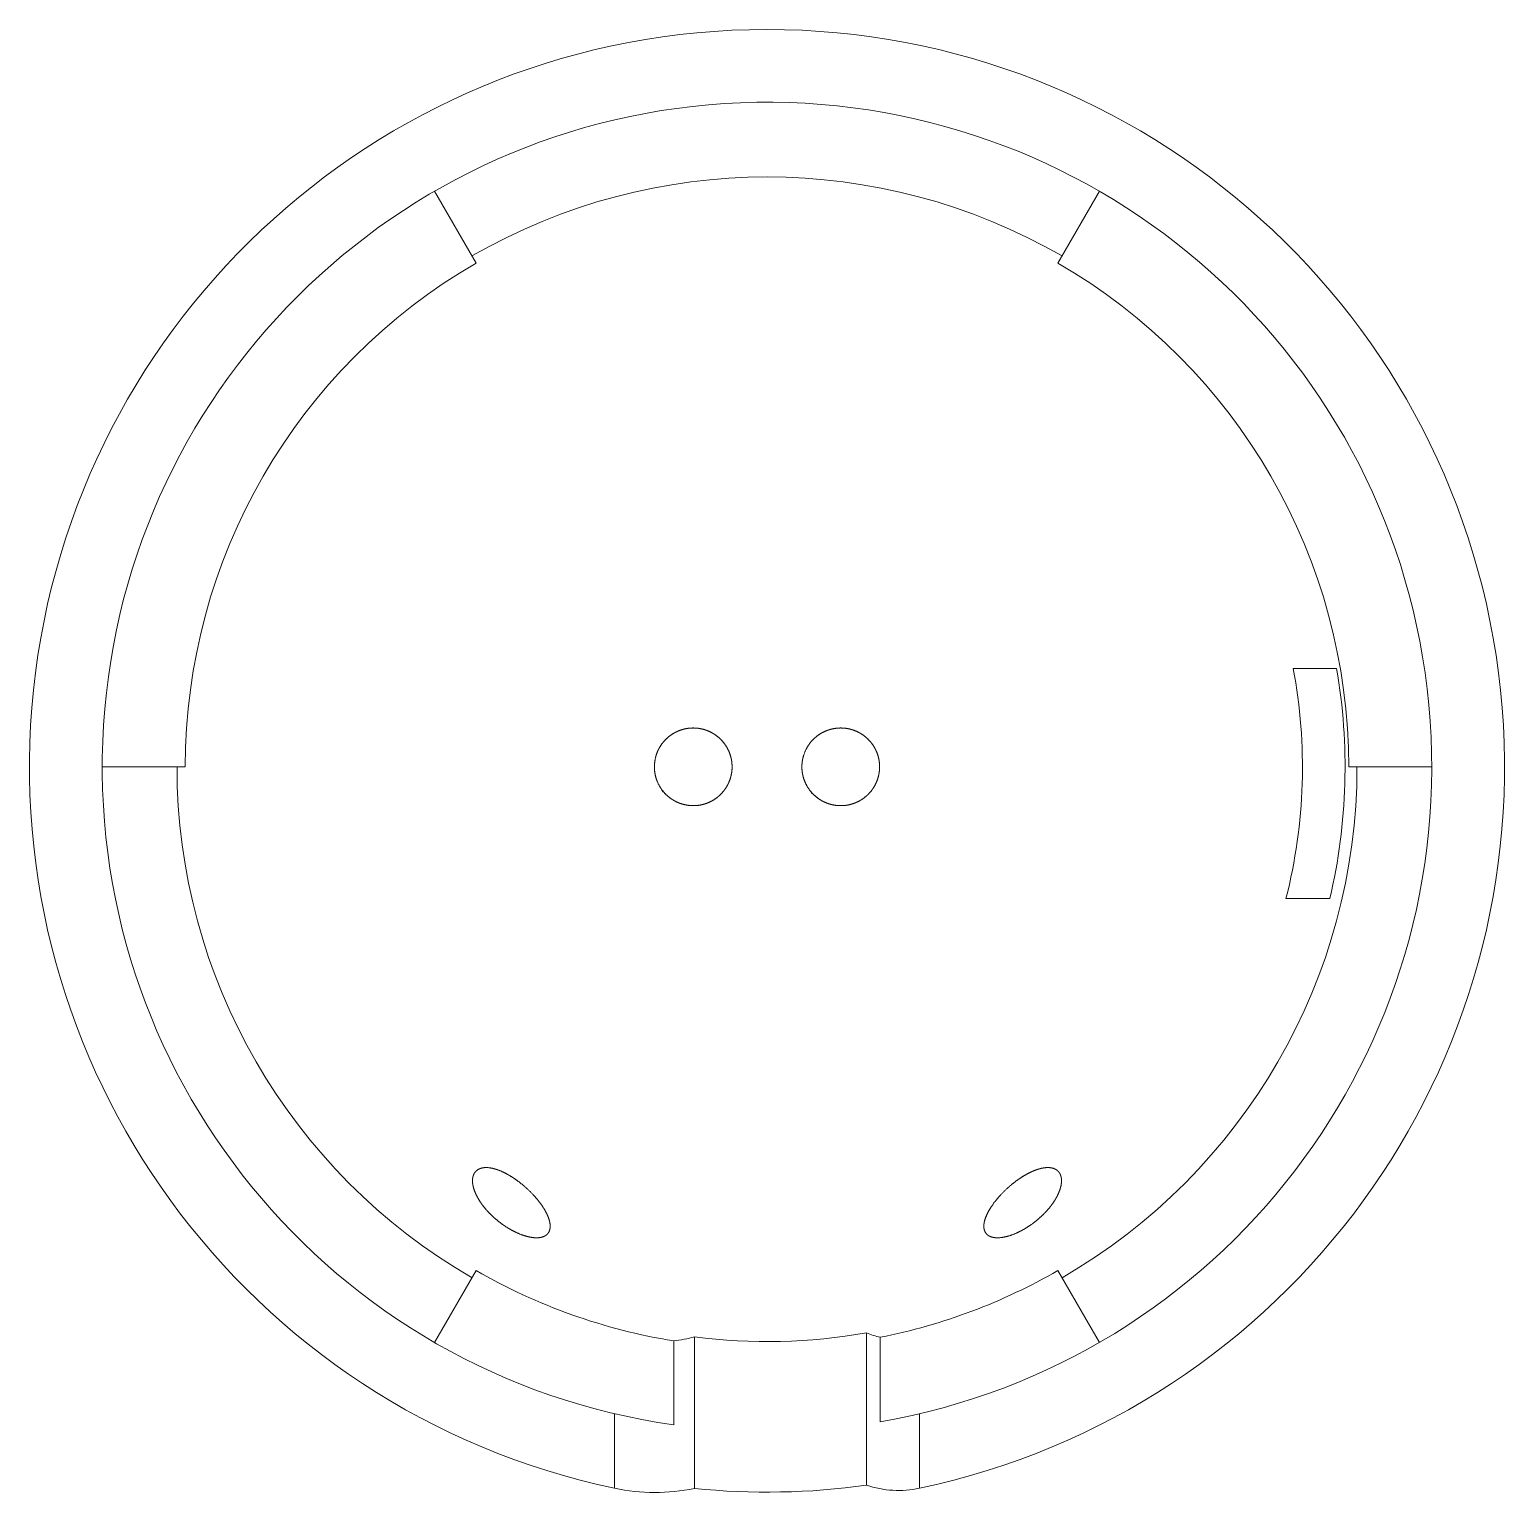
# Paper-space layout '_Frontal' of a CAD drawing. Header units: millimetres. Extents: x -75 to 75, y -74 to 75.
import ezdxf

# ---------------------------------------------------------------- set-up
doc = ezdxf.new("R2010")
doc.units = ezdxf.units.MM

psp = doc.layouts.new('_Frontal')

# ---------------------------------------------------------------- linework, layer by layer
at = {"color": 7, "linetype": 'Continuous', "lineweight": 15}
for p, q in [((-33.80000000000027, 58.54331729582791), (-29.58039891549839, 51.23475382979776)), ((29.58039891549852, 51.23475382979774), (33.8000000000005, 58.54331729582776)), ((53.52532111066652, 10), (57.9309934318408, 10)), ((-67.60000000000001, 2.706168622523819e-13), (-59.16079783099622, 1.253938587330302e-13)), ((59.16079783099616, 0), (67.60000000000001, 9.402201239794294e-13)), ((57.24019566703089, -13.4), (52.77688888140302, -13.4)), ((-33.79999999999947, -58.54331729582838), (-29.58039891549755, -51.23475382979836)), ((29.58039891549818, -51.23475382979806), (33.80000000000004, -58.54331729582803)), ((-9.482330002096205, -58.39593665428578), (-9.48233000209626, -66.93164735557728)), ((-7.376145502829432, -73.40533003482163), (-7.376145502829432, -57.99433142576167)), ((10.12385449717057, -73.0770659654595), (10.12385449717057, -57.57827342079752)), ((11.51766999790443, -66.61158516218771), (11.5176699979044, -58.02881420311279)), ((-15.5, -73.3808558140336), (-15.5, -65.79901215063947)), ((15.5, -73.38085581403362), (15.5, -65.79901215063947))]:
    psp.add_line(p, q, dxfattribs=at)
for centre, radius, start, end in [((7.727152251391091e-14, 1.81928546301909e-13), 75.00000000000014, 281.9270815557342, 258.072918444269), ((-3.076650045841234e-12, 5.002220859751105e-12), 67.60000000000593, 279.8098983027617, 261.93646294811), ((3.256654205567126e-15, 2.368475785867001e-14), 60, 59.99999999999953, 120.0000000000003), ((-3.173757553061781e-13, 5.447494307494102e-14), 59.1607978309959, 120.0000000000001, 179.9999999999999), ((2.913225216616411e-13, 1.681617807965571e-13), 59.16079783099587, 6.615553737444115e-13, 59.99999999999968), ((6.394884621840903e-14, 1.243449787580175e-14), 54.45144626178405, 345.7536941947533, 10.58242595287238), ((4.192202140984592e-13, 1.258252761241844e-15), 58.78775382679571, 346.8242594746908, 9.7938341641268), ((3.789561257387201e-14, 2.605323364453701e-14), 60.00000000000007, 179.9999999999999, 240.0000000000021), ((-1.8947806286936e-14, 1.717144944753575e-14), 60.00000000000004, 300.0000000000017, 7.820542218013024e-13), ((2.486899575160351e-14, -2.273736754432321e-13), 59.16079783099603, 240.0000000000021, 260.7768145872078), ((3.623767952376511e-13, -9.450218385609332e-13), 59.16079783099527, 281.2262734642782, 300.0000000000018), ((-11.45523170187501, -42.32556587093185), 16.19102091381102, 276.9989753727273, 284.5920500275695), ((-6.513308411134251e-15, 8.881784197001252e-13), 58.4615258097161, 262.7516190518807, 279.9722526950951), ((13.60226894337973, -49.19853556356324), 9.073002458699222, 247.4567483126944, 256.7171491243085), ((-11.37967911749145, -54.01019245694911), 19.80403098029115, 257.9916254825464, 281.6631528455978), ((8.459899447643693e-14, -1.487402793524476e-12), 73.77499576414614, 264.2618864320008, 277.8873638831508), ((13.37259698140837, -63.30683190210226), 10.29620325079481, 251.6072962839852, 281.9243573169309)]:
    psp.add_arc(centre, radius, start, end, dxfattribs=at)
for points, knots in [([(-10.70976563692459, -2.360585556585328), (-10.16725039278774, -2.925130808299591), (-9.971119065623888, -3.092264393031799), (-9.54966409238216, -3.386355802525983), (-9.321713919924095, -3.514336227086452), (-8.8486015973451, -3.721622556721153), (-8.604742248278711, -3.801074646296677), (-8.102605222413448, -3.912223261493563), (-7.842509740986143, -3.943487945423458), (-7.329171759410396, -3.954646357209148), (-7.073505180391915, -3.935407530185549), (-6.564219302209563, -3.846250738763205), (-6.313604121324921, -3.776341018433755), (-5.835200443953243, -3.591201624335375), (-5.604136712499542, -3.475019983572817), (-5.165115905977944, -3.196619739444352), (-4.962417936998953, -3.037994902445865), (-4.58966306109941, -2.683034598327512), (-4.418023929257207, -2.484144554488597), (-4.120098232832167, -2.060537481465042), (-3.993161413982532, -1.83621478880742), (-3.783390455068073, -1.362503251202349), (-3.700957911492708, -1.112016511022502), (-3.588445647544272, -0.6074899660250997), (-3.55694881835138, -0.3508448813984726), (-3.54508730477287, 0.1714943877664472), (-3.565145012823941, 0.4314096057565589), (-3.654816344267831, 0.9400854598032691), (-3.725373183378996, 1.19263181078429), (-3.914394847464712, 1.67738306029405), (-4.031384455143479, 1.907345818161344), (-4.309410859283797, 2.342947460619148), (-4.472270660294138, 2.549880970444012), (-4.829603811333363, 2.921989410231133), (-5.025012593010582, 3.08934716706379), (-5.449760347546879, 3.38616980538634), (-5.677139863740077, 3.513622189059817), (-6.147105979530978, 3.719951307906894), (-6.392856303063237, 3.800525294126919), (-6.899279933833048, 3.91265831361105), (-7.154113500917883, 3.943176145788404), (-7.666916892294934, 3.954796371247018), (-7.927718977966434, 3.935212759664614), (-8.43513816940162, 3.846343665361694), (-8.682137715534905, 3.777749710543164), (-9.162717775629742, 3.592243317566882), (-9.3968465774887, 3.474271525125424), (-9.831171305829482, 3.199098296661917), (-10.03412829992365, 3.041089140013889), (-10.41069926092233, 2.682882630763141), (-10.58061953718716, 2.485680886748644), (-10.87729814338622, 2.064626710649345), (-11.00619687540312, 1.83764210749937), (-11.21714281692048, 1.361320800898105), (-11.29788216393438, 1.116000152262259), (-11.41096143415144, 0.6113476356054451), (-11.44305756781068, 0.3492365486074933), (-11.45488542453786, -0.1689687211596174), (-11.43549671351708, -0.4265579528997069), (-11.34564211700186, -0.9386814034736013), (-11.27474296864824, -1.191822289954148), (-10.99394244575194, -1.913469515444696), (-10.70976563692459, -2.360585556585328), (-10.16725039278774, -2.925130808299591)], [-0.06250000000000011, -0.06250000000000011, 0, 0, 0.03125000000000004, 0.03125000000000004, 0.06250000000000008, 0.06250000000000008, 0.09375000000000012, 0.09375000000000012, 0.1250000000000002, 0.1250000000000002, 0.1562500000000001, 0.1562500000000001, 0.1875000000000001, 0.1875000000000001, 0.21875, 0.21875, 0.25, 0.25, 0.2812499999999999, 0.2812499999999999, 0.3124999999999998, 0.3124999999999998, 0.3437499999999998, 0.3437499999999998, 0.3749999999999997, 0.3749999999999997, 0.4062499999999997, 0.4062499999999997, 0.4374999999999997, 0.4374999999999997, 0.4687499999999997, 0.4687499999999997, 0.4999999999999997, 0.4999999999999997, 0.5312499999999996, 0.5312499999999996, 0.5624999999999997, 0.5624999999999997, 0.5937499999999997, 0.5937499999999997, 0.6249999999999996, 0.6249999999999996, 0.6562499999999996, 0.6562499999999996, 0.6874999999999996, 0.6874999999999996, 0.7187499999999997, 0.7187499999999997, 0.7499999999999997, 0.7499999999999997, 0.7812499999999997, 0.7812499999999997, 0.8124999999999998, 0.8124999999999998, 0.8437499999999998, 0.8437499999999998, 0.8749999999999998, 0.8749999999999998, 0.9062499999999999, 0.9062499999999999, 0.9374999999999999, 0.9374999999999999, 1, 1, 1.03125, 1.03125]), ([(4.432205801242914, -2.542320684767494), (5.006233962029609, -3.074360901210748), (5.211622267509688, -3.229831675483236), (5.649211651740905, -3.499009543922496), (5.88408610689498, -3.613584935029609), (6.368269818363535, -3.793199255058431), (6.616258997095416, -3.858445614768219), (7.123879351799904, -3.940448449140836), (7.385334624949443, -3.956673599772687), (7.898478079026345, -3.938226675028892), (8.152616864581342, -3.904282791256264), (8.655926937521262, -3.785916771555935), (8.902191243717601, -3.701645213075746), (9.369228892566602, -3.489169086564756), (9.593207980654057, -3.35985152579622), (10.01561443271028, -3.056436806415063), (10.20888356694387, -2.88630047501836), (10.56061665274181, -2.510260208884585), (10.72051726000626, -2.301711177635233), (10.99354072167661, -1.861391681843581), (11.1073106650636, -1.630014953382598), (11.28933351560562, -1.144810241935537), (11.35712361360824, -0.8899005849161606), (11.44020612730785, -0.3796067649741647), (11.45676366391827, -0.1215381203367141), (11.43830488715466, 0.4006305313035438), (11.4032079176175, 0.6588959676999183), (11.28421054923148, 1.161432935424311), (11.19914261093557, 1.409419697475176), (10.98244697647174, 1.88220163524874), (10.85239707174436, 2.10490736997889), (10.54977425815989, 2.52350512919965), (10.37532352389372, 2.720565353283043), (9.997317091557353, 3.07121613579315), (9.792691102119083, 3.226937621166761), (9.351769943178292, 3.49864359119057), (9.117545278669837, 3.612734693617149), (8.636686527045178, 3.791602357084144), (8.386834930173622, 3.857883353316458), (7.874877755172109, 3.940711462394755), (7.618736817762391, 3.956535105942226), (7.106140638350523, 3.938672781494633), (6.846888172227249, 3.904142523091936), (6.345260948995968, 3.786219965120574), (6.102540235826735, 3.70351041271639), (5.633285408773493, 3.490595909652674), (5.406200540242957, 3.359265995240122), (4.988220167847759, 3.059350630321532), (4.794617570444713, 2.889809269099432), (4.261476359300595, 2.320523957279591), (3.984811546446179, 1.875510245742906), (3.710206465366122, 1.143617987493402), (3.643805058458656, 0.8939548482341564), (3.560160393143306, 0.3834821639837844), (3.543324068365675, 0.1199247011056063), (3.561574428208143, -0.3980833799163097), (3.595870487121942, -0.6540983060267256), (3.715260917171162, -1.160095652168574), (3.800689392943465, -1.408611517036191), (4.122737499547942, -2.112567039568726), (4.432205801242914, -2.542320684767494), (5.006233962029609, -3.074360901210748)], [-0.06249999999999989, -0.06249999999999989, 0, 0, 0.03124999999999983, 0.03124999999999983, 0.06249999999999967, 0.06249999999999967, 0.0937499999999995, 0.0937499999999995, 0.1249999999999993, 0.1249999999999993, 0.1562499999999994, 0.1562499999999994, 0.1874999999999994, 0.1874999999999994, 0.2187499999999995, 0.2187499999999995, 0.2499999999999996, 0.2499999999999996, 0.2812499999999996, 0.2812499999999996, 0.3124999999999997, 0.3124999999999997, 0.3437499999999997, 0.3437499999999997, 0.3749999999999998, 0.3749999999999998, 0.4062499999999998, 0.4062499999999998, 0.4374999999999999, 0.4374999999999999, 0.4687499999999999, 0.4687499999999999, 0.5, 0.5, 0.53125, 0.53125, 0.5625000000000001, 0.5625000000000001, 0.5937500000000001, 0.5937500000000001, 0.6250000000000002, 0.6250000000000002, 0.6562500000000001, 0.6562500000000001, 0.6875000000000001, 0.6875000000000001, 0.71875, 0.71875, 0.75, 0.75, 0.8125, 0.8125, 0.84375, 0.84375, 0.8750000000000001, 0.8750000000000001, 0.9062500000000001, 0.9062500000000001, 0.9375000000000001, 0.9375000000000001, 1, 1, 1.03125, 1.03125]), ([(-29.00306382852619, -40.80676664729259), (-29.28574023928136, -40.89354633058539), (-29.4378726301719, -40.98151868795652), (-29.62193145551139, -41.1494821790866), (-29.6760801966382, -41.21202284176941), (-29.76842408101471, -41.34598944919465), (-29.80675163604186, -41.41731566915034), (-29.90083045447368, -41.6426993933073), (-29.9358294212615, -41.80972322311392), (-29.95705036475961, -42.15943654471732), (-29.94386068081082, -42.34211792913405), (-29.87666213756341, -42.72035487994366), (-29.8220364741941, -42.91727242641196), (-29.676266248743, -43.31605966093965), (-29.58562337500496, -43.51729627538683), (-29.37106832312942, -43.92303554212329), (-29.24651454823373, -44.12844073822599), (-28.96610841374137, -44.53848466778348), (-28.81175936253647, -44.74114000126157), (-28.47495919528122, -45.14183831109483), (-28.29252199875016, -45.33988254769851), (-27.89725818238885, -45.73119354534469), (-27.68314396467684, -45.92531973093802), (-27.23470360133738, -46.29607013984026), (-26.99912893345811, -46.47415273981835), (-26.5021715808593, -46.81406279062826), (-26.23931769604705, -46.97640417998469), (-25.70532014286752, -47.26861689936413), (-25.43031107424196, -47.40097294663684), (-24.87176530133293, -47.62770774829472), (-24.59614047631441, -47.71908984142097), (-24.18918095829149, -47.8188772450458), (-24.05468195764543, -47.84569924835967), (-23.79729165975442, -47.88432453278145), (-23.67320238514363, -47.89645606199876), (-23.31499163059095, -47.91098824028909), (-23.09399812016362, -47.89039485217783), (-22.71957166231482, -47.79330857548781), (-22.56052369070773, -47.71577502246692), (-22.31126558378674, -47.51770690495167), (-22.21804861750801, -47.39546075492549), (-22.09269751930424, -47.12122964757333), (-22.05975224062763, -46.96991748328797), (-22.04395337918476, -46.64269555684728), (-22.06177277006609, -46.46662450861105), (-22.13985750614154, -46.10508749317677), (-22.20001212328456, -45.91796189794353), (-22.35818971155535, -45.53187514196957), (-22.45693328859782, -45.33202943440314), (-22.68482672146562, -44.9313642608687), (-22.81436047362904, -44.7293411646075), (-23.10323189594165, -44.32191650030764), (-23.26377854724304, -44.1151751134638), (-23.78044452993533, -43.50302471761322), (-24.17056130812565, -43.10382135222447), (-24.83489577325359, -42.52163268924534), (-25.06843758848964, -42.33191161268052), (-25.5511867877108, -41.97215696642191), (-25.8018263119376, -41.80072121799643), (-26.32643267042607, -41.47939703374042), (-26.59400849505515, -41.3335561356814), (-27.13619902544371, -41.08153801154426), (-27.41422430000141, -40.97458120990101), (-27.9486546859897, -40.82232367016212), (-28.21268874472112, -40.77535035365292), (-28.57069602154079, -40.75900786009905), (-28.68441001825822, -40.76218296457819), (-28.90047102661507, -40.7859553476889), (-29.00306382852619, -40.80676664729259), (-29.28574023928136, -40.89354633058539)], [-0.015625, -0.015625, 0, 0, 0.03124999999999988, 0.03124999999999988, 0.04687500000000005, 0.04687500000000005, 0.06250000000000022, 0.06250000000000022, 0.09375000000000062, 0.09375000000000062, 0.125000000000001, 0.125000000000001, 0.1562500000000014, 0.1562500000000014, 0.1875000000000018, 0.1875000000000018, 0.2187500000000022, 0.2187500000000022, 0.2500000000000027, 0.2500000000000027, 0.2812500000000031, 0.2812500000000031, 0.3125000000000035, 0.3125000000000035, 0.3437500000000039, 0.3437500000000039, 0.3750000000000044, 0.3750000000000044, 0.4062500000000048, 0.4062500000000048, 0.4375000000000052, 0.4375000000000052, 0.4531250000000053, 0.4531250000000053, 0.4687500000000054, 0.4687500000000054, 0.5000000000000052, 0.5000000000000052, 0.531250000000005, 0.531250000000005, 0.5625000000000048, 0.5625000000000048, 0.5937500000000046, 0.5937500000000046, 0.6250000000000042, 0.6250000000000042, 0.6562500000000037, 0.6562500000000037, 0.6875000000000031, 0.6875000000000031, 0.7187500000000026, 0.7187500000000026, 0.750000000000002, 0.750000000000002, 0.8125000000000011, 0.8125000000000011, 0.8437500000000009, 0.8437500000000009, 0.8750000000000006, 0.8750000000000006, 0.9062500000000003, 0.9062500000000003, 0.9375000000000001, 0.9375000000000001, 0.9687499999999999, 0.9687499999999999, 0.984375, 0.984375, 1, 1, 1.03125, 1.03125]), ([(22.71472292941404, -44.88327748513818), (22.36314350030806, -45.48935938694973), (22.19633178942546, -45.87546374644693), (22.0679798493488, -46.42469268530889), (22.04671794119199, -46.60109373543983), (22.05410998833148, -46.92995507111376), (22.08255192077059, -47.08454765078915), (22.19900844447939, -47.36517280693986), (22.2853399143508, -47.48794495934459), (22.4639840355465, -47.6420677771391), (22.53246375427964, -47.68865366883627), (22.68366833005318, -47.76820013864936), (22.76648577989728, -47.80144719956157), (22.9469848698138, -47.85457161768133), (23.04466136153746, -47.87445359783481), (23.25594413725932, -47.89993734806035), (23.36983250254159, -47.90535467904551), (23.60527683748042, -47.90113363089921), (23.72782634909824, -47.89166968320712), (23.98239308475543, -47.85829217039105), (24.11550923054084, -47.83410069373721), (24.52014255869311, -47.74157028459867), (24.79622616638018, -47.65412601354024), (25.35628885371095, -47.43426865145727), (25.63108597509004, -47.30554962323436), (26.17165895509679, -47.01626142538943), (26.43461152649304, -46.85681015274958), (26.93350129734207, -46.52168645593454), (27.17192299226902, -46.34463072483324), (27.85701054923225, -45.78711708791531), (28.25426544892189, -45.39712914684857), (28.77046019728173, -44.79323775696522), (28.92966090494436, -44.5875481559117), (29.2136839033171, -44.17975634094334), (29.33968442336257, -43.97642183169818), (29.55969539184104, -43.57089994717587), (29.65406755558718, -43.36778927895313), (29.80635181401554, -42.96715144993787), (29.86361228274437, -42.7717834186807), (29.93799516507277, -42.39195625388065), (29.95521333784372, -42.2074651939358), (29.94206956004619, -41.8520186916541), (29.91172611358038, -41.68504454484403), (29.79631335663357, -41.37987056879283), (29.70958392898244, -41.23969859340085), (29.5334821651273, -41.06544121662942), (29.46720729112497, -41.01316999348678), (29.31797144368587, -40.92156509711895), (29.23412361382895, -40.88196931930219), (28.96151225872667, -40.7880328956867), (28.75301500984247, -40.7576528485508), (28.3968695580111, -40.76469481164877), (28.27240506615141, -40.77599986189616), (28.01823974280727, -40.81507265787765), (27.8876755772002, -40.8428510025973), (27.6198289808058, -40.91418625152691), (27.48290228430179, -40.9577658708133), (27.21064022173699, -41.05694473295381), (27.07428604430799, -41.11280032814902), (26.80111960167111, -41.23584461157753), (26.66396601782889, -41.3032811272486), (26.39548001501662, -41.44521594357227), (26.26332033628437, -41.52005994496729), (25.87231253713846, -41.75479239812897), (25.61717429289786, -41.92605247309819), (25.12720750068596, -42.28573845310257), (24.89495553195712, -42.47202361092484), (24.23017041925624, -43.04661740945684), (23.82580618820763, -43.45488857456096), (23.30425071051004, -44.06490187155109), (23.14351755302601, -44.26885833612156), (22.84868358368655, -44.67802237514899), (22.71472292941404, -44.88327748513818), (22.36314350030806, -45.48935938694973)], [-0.03125000000000022, -0.03125000000000022, 0, 0, 0.06250000000000047, 0.06250000000000047, 0.09375000000000046, 0.09375000000000046, 0.1250000000000004, 0.1250000000000004, 0.1562500000000004, 0.1562500000000004, 0.1718750000000002, 0.1718750000000002, 0.1875, 0.1875, 0.2031249999999998, 0.2031249999999998, 0.2187499999999996, 0.2187499999999996, 0.2343749999999994, 0.2343749999999994, 0.2499999999999991, 0.2499999999999991, 0.2812499999999987, 0.2812499999999987, 0.3124999999999983, 0.3124999999999983, 0.3437499999999979, 0.3437499999999979, 0.3749999999999974, 0.3749999999999974, 0.437499999999997, 0.437499999999997, 0.4687499999999971, 0.4687499999999971, 0.4999999999999971, 0.4999999999999971, 0.531249999999997, 0.531249999999997, 0.562499999999997, 0.562499999999997, 0.593749999999997, 0.593749999999997, 0.624999999999997, 0.624999999999997, 0.6562499999999971, 0.6562499999999971, 0.671874999999997, 0.671874999999997, 0.6874999999999969, 0.6874999999999969, 0.7187499999999974, 0.7187499999999974, 0.7343749999999977, 0.7343749999999977, 0.7499999999999979, 0.7499999999999979, 0.7656249999999981, 0.7656249999999981, 0.7812499999999983, 0.7812499999999983, 0.7968749999999986, 0.7968749999999986, 0.8124999999999988, 0.8124999999999988, 0.8437499999999989, 0.8437499999999989, 0.874999999999999, 0.874999999999999, 0.9374999999999996, 0.9374999999999996, 0.9687499999999998, 0.9687499999999998, 1, 1, 1.0625, 1.0625])]:
    psp.add_open_spline(points, degree=3, knots=knots, dxfattribs=at)

doc.saveas('drawing.dxf')
